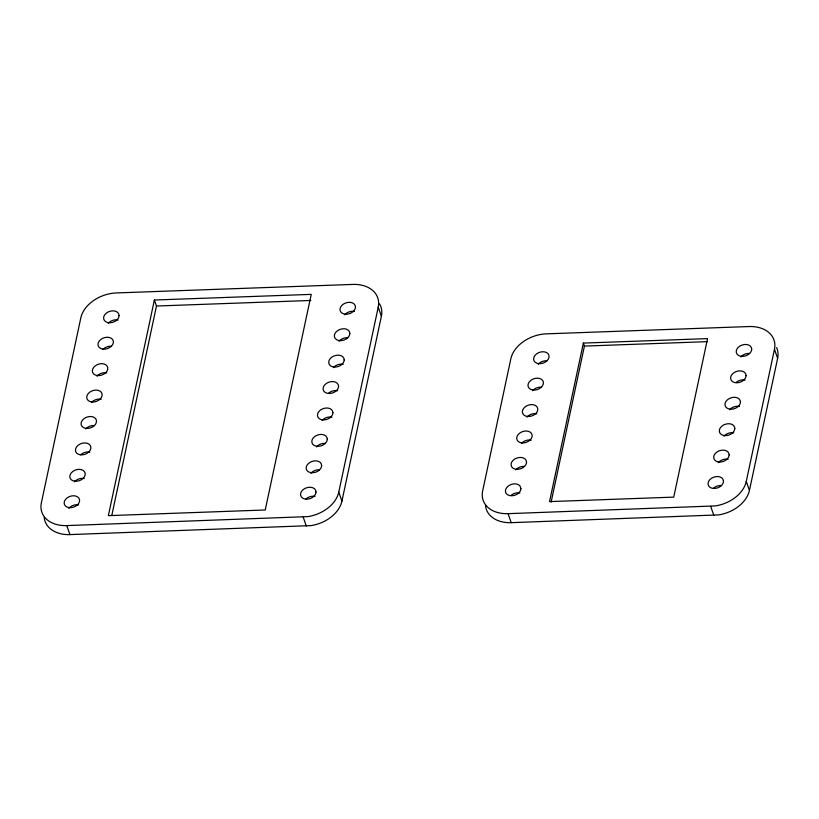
<?xml version="1.0" encoding="UTF-8"?>
<svg xmlns="http://www.w3.org/2000/svg" width="819" height="819" viewBox="0 0 819 819"><rect width="100%" height="100%" fill="white"/><g stroke="black" fill="none" stroke-linecap="round" stroke-linejoin="round"><path stroke-width="1.23" d="M154.371 300.02L108.364 515.642L265.233 509.981L311.24 294.369L154.371 300.02L156.48 306.019L111.804 515.407M341.933 501.105L338.769 492.106L378.224 307.176A31.808 22.727 -19.4 0 0 352.794 284.418L116.4 292.936A31.798 22.717 -19.4 0 0 80.815 317.895L41.37 502.835A31.798 22.717 -19.4 0 0 66.779 525.593L69.953 534.592L311.148 525.603A31.808 22.727 -19.4 0 0 341.933 501.105L381.398 316.165A31.808 22.727 -19.4 0 0 379.555 303.859M583.363 343.089L549.539 501.607L673.73 497.123L707.555 338.616L583.363 343.089L584.418 346.089L551.126 502.108M749.446 490.397L746.273 481.408L774.467 349.303A31.808 22.727 -19.4 0 0 749.037 326.546L546.437 333.845A31.798 22.717 -19.4 0 0 510.841 358.814L482.657 490.909A31.798 22.717 -19.4 0 0 508.067 513.667L511.23 522.665L718.662 514.895A31.808 22.727 -19.4 0 0 749.446 490.397L777.63 358.302A31.808 22.727 -19.4 0 0 776.617 347.584M66.779 525.593L307.985 516.605A31.808 22.727 -19.4 0 0 338.769 492.106M508.067 513.667L715.499 505.907A31.808 22.727 -19.4 0 0 746.273 481.408M156.48 306.019L310.8 300.46M584.418 346.089L707.34 341.656M774.467 349.303L777.63 358.302M710.687 506.367L713.851 515.356M378.224 307.176L381.398 316.165M303.173 517.076L306.337 526.064M108.282 323.331A7.944 5.682 -19.4 0 1 111.046 321.12L112.172 320.598A7.944 5.682 -19.4 0 1 118.069 320.034M69.953 534.592A31.798 22.717 -19.4 0 1 44.195 517.362M97.011 376.167A7.944 5.682 -19.4 0 1 106.798 372.87M80.897 454.606A7.944 5.682 -19.4 0 1 89.885 452.129M91.37 402.579A7.944 5.682 -19.4 0 1 101.157 399.293M85.739 429.002A7.944 5.682 -19.4 0 1 94.4 425.532M74.457 481.838A7.944 5.682 -19.4 0 1 84.244 478.542M103.44 348.925A7.944 5.682 -19.4 0 1 111.312 346.273M68.827 508.261A7.944 5.682 -19.4 0 1 78.604 504.965M322.123 420.485A7.944 5.682 -19.4 0 1 324.887 418.284L326.013 417.751A7.944 5.682 -19.4 0 1 331.91 417.188M306.009 498.914A7.944 5.682 -19.4 0 1 307.975 497.542L309.101 497.01A7.944 5.682 -19.4 0 1 314.998 496.447M316.492 446.898A7.944 5.682 -19.4 0 1 319.256 444.697L320.372 444.174A7.944 5.682 -19.4 0 1 325.153 443.427M339.035 341.226A7.944 5.682 -19.4 0 1 341.799 339.025L342.926 338.493A7.944 5.682 -19.4 0 1 347.706 337.756M328.562 393.243A7.944 5.682 -19.4 0 1 330.528 391.861L331.654 391.339A7.944 5.682 -19.4 0 1 337.551 390.765M310.851 473.321A7.944 5.682 -19.4 0 1 313.616 471.12L314.742 470.597A7.944 5.682 -19.4 0 1 319.512 469.85M333.405 367.639A7.944 5.682 -19.4 0 1 336.169 365.438L337.285 364.916A7.944 5.682 -19.4 0 1 343.181 364.353M344.676 314.803A7.944 5.682 -19.4 0 1 347.44 312.602L348.566 312.08A7.944 5.682 -19.4 0 1 354.463 311.507M736.066 382.534A7.944 5.682 -19.4 0 1 738.042 381.152L739.168 380.63A7.944 5.682 -19.4 0 1 745.055 380.057M713.523 488.216A7.944 5.682 -19.4 0 1 715.489 486.834L716.615 486.302A7.944 5.682 -19.4 0 1 721.396 485.565M511.23 522.665A31.798 22.717 -19.4 0 1 485.472 505.436M510.902 495.515A7.944 5.682 -19.4 0 1 512.868 494.133L513.994 493.611A7.944 5.682 -19.4 0 1 519.891 493.038M538.288 364.24A7.944 5.682 -19.4 0 1 546.959 360.769M532.657 390.663A7.944 5.682 -19.4 0 1 541.318 387.192M723.996 436.189A7.944 5.682 -19.4 0 1 726.76 433.988L727.886 433.466A7.944 5.682 -19.4 0 1 733.783 432.903M718.365 462.612A7.944 5.682 -19.4 0 1 721.129 460.411L722.256 459.889A7.944 5.682 -19.4 0 1 728.142 459.316M515.745 469.922A7.944 5.682 -19.4 0 1 518.509 467.721L519.635 467.188A7.944 5.682 -19.4 0 1 524.406 466.441M729.637 409.776A7.944 5.682 -19.4 0 1 732.401 407.575L733.527 407.043A7.944 5.682 -19.4 0 1 739.424 406.48M740.908 356.941A7.944 5.682 -19.4 0 1 743.672 354.74L744.799 354.207A7.944 5.682 -19.4 0 1 749.58 353.46M521.375 443.499A7.944 5.682 -19.4 0 1 531.162 440.202M527.016 417.076A7.944 5.682 -19.4 0 1 536.803 413.779M119.062 315.591L118.96 316.523A7.944 5.682 -19.4 0 1 113.667 321.99L112.479 322.389A7.944 5.682 -19.4 0 1 103.706 317.076L104.003 316.134A7.944 5.682 -19.4 0 1 107.883 312.131L109.009 311.609A7.944 5.682 -19.4 0 1 119.062 315.591M315.991 492.004L315.888 492.936A7.944 5.682 -19.4 0 1 310.596 498.402L309.408 498.802A7.944 5.682 -19.4 0 1 300.634 493.488L300.931 492.547A7.944 5.682 -19.4 0 1 304.811 488.544L305.937 488.022A7.944 5.682 -19.4 0 1 315.991 492.004M321.632 465.591L321.529 466.513A7.944 5.682 -19.4 0 1 316.226 471.979L315.049 472.379A7.944 5.682 -19.4 0 1 306.275 467.065L306.572 466.134A7.944 5.682 -19.4 0 1 310.452 462.131L311.568 461.599A7.944 5.682 -19.4 0 1 321.632 465.591M327.272 439.168L327.16 440.1A7.944 5.682 -19.4 0 1 321.867 445.567L320.679 445.956A7.944 5.682 -19.4 0 1 311.916 440.642L312.203 439.711A7.944 5.682 -19.4 0 1 316.083 435.708L317.209 435.186A7.944 5.682 -19.4 0 1 327.272 439.168M332.903 412.745L332.801 413.677A7.944 5.682 -19.4 0 1 327.508 419.144L326.32 419.543A7.944 5.682 -19.4 0 1 317.547 414.23L317.844 413.288A7.944 5.682 -19.4 0 1 321.724 409.285L322.85 408.763A7.944 5.682 -19.4 0 1 332.903 412.745M338.544 386.333L338.442 387.254A7.944 5.682 -19.4 0 1 333.138 392.721L331.961 393.12A7.944 5.682 -19.4 0 1 323.188 387.807L323.485 386.875A7.944 5.682 -19.4 0 1 327.365 382.872L328.48 382.34A7.944 5.682 -19.4 0 1 338.544 386.333M344.185 359.91L344.072 360.841A7.944 5.682 -19.4 0 1 338.779 366.308L337.592 366.707A7.944 5.682 -19.4 0 1 328.828 361.394L329.115 360.452A7.944 5.682 -19.4 0 1 332.995 356.449L334.121 355.927A7.944 5.682 -19.4 0 1 344.185 359.91M349.815 333.487L349.713 334.418A7.944 5.682 -19.4 0 1 344.41 339.885L343.233 340.284A7.944 5.682 -19.4 0 1 334.459 334.971L334.756 334.029A7.944 5.682 -19.4 0 1 338.636 330.026L339.762 329.504A7.944 5.682 -19.4 0 1 349.815 333.487M355.456 307.074L355.354 308.005A7.944 5.682 -19.4 0 1 350.051 313.462L348.874 313.861A7.944 5.682 -19.4 0 1 340.1 308.548L340.397 307.616A7.944 5.682 -19.4 0 1 344.277 303.614L345.393 303.081A7.944 5.682 -19.4 0 1 355.456 307.074M520.884 488.605L520.782 489.537A7.944 5.682 -19.4 0 1 515.479 494.993L514.301 495.393A7.944 5.682 -19.4 0 1 505.528 490.079L505.825 489.148A7.944 5.682 -19.4 0 1 509.705 485.145L510.831 484.613A7.944 5.682 -19.4 0 1 520.075 486.077L520.884 488.605M526.525 462.182L526.422 463.114A7.944 5.682 -19.4 0 1 521.119 468.581L519.942 468.98A7.944 5.682 -19.4 0 1 511.169 463.667L511.455 462.725A7.944 5.682 -19.4 0 1 515.335 458.722L516.461 458.2A7.944 5.682 -19.4 0 1 526.525 462.182M723.505 481.296L723.402 482.227A7.944 5.682 -19.4 0 1 718.099 487.694L716.922 488.093A7.944 5.682 -19.4 0 1 708.148 482.78L708.445 481.838A7.944 5.682 -19.4 0 1 712.325 477.835L713.451 477.313A7.944 5.682 -19.4 0 1 722.696 478.777L723.505 481.296M729.145 454.883L729.033 455.814A7.944 5.682 -19.4 0 1 723.74 461.271L722.563 461.67A7.944 5.682 -19.4 0 1 713.789 456.357L714.076 455.425A7.944 5.682 -19.4 0 1 717.956 451.423L719.082 450.89A7.944 5.682 -19.4 0 1 729.145 454.883M734.776 428.46L734.674 429.391A7.944 5.682 -19.4 0 1 729.381 434.858L728.193 435.258A7.944 5.682 -19.4 0 1 719.42 429.944L719.717 429.002A7.944 5.682 -19.4 0 1 723.597 425L724.723 424.477A7.944 5.682 -19.4 0 1 734.776 428.46M740.417 402.037L740.315 402.968A7.944 5.682 -19.4 0 1 735.012 408.435L733.834 408.835A7.944 5.682 -19.4 0 1 725.061 403.521L725.358 402.579A7.944 5.682 -19.4 0 1 729.238 398.577L730.364 398.054A7.944 5.682 -19.4 0 1 740.417 402.037M746.058 375.624L745.945 376.556A7.944 5.682 -19.4 0 1 740.652 382.012L739.475 382.412A7.944 5.682 -19.4 0 1 730.702 377.098L730.988 376.167A7.944 5.682 -19.4 0 1 734.868 372.164L735.994 371.631A7.944 5.682 -19.4 0 1 746.058 375.624M751.688 349.201L751.586 350.133A7.944 5.682 -19.4 0 1 746.293 355.6L745.106 355.999A7.944 5.682 -19.4 0 1 736.332 350.686L736.629 349.744A7.944 5.682 -19.4 0 1 740.509 345.741L741.635 345.219A7.944 5.682 -19.4 0 1 751.688 349.201M91.595 401.945A7.944 5.682 -19.4 0 0 102.068 393.949A7.944 5.682 -19.4 0 0 89.609 392.27A7.944 5.682 -19.4 0 0 91.595 401.945M69.042 507.626A7.944 5.682 -19.4 0 0 79.515 499.631A7.944 5.682 -19.4 0 0 67.056 497.942A7.944 5.682 -19.4 0 0 69.042 507.626M102.866 349.109A7.944 5.682 -19.4 0 0 113.339 341.113A7.944 5.682 -19.4 0 0 100.88 339.424A7.944 5.682 -19.4 0 0 102.866 349.109M74.683 481.203A7.944 5.682 -19.4 0 0 85.156 473.208A7.944 5.682 -19.4 0 0 72.696 471.529A7.944 5.682 -19.4 0 0 74.683 481.203M80.313 454.791A7.944 5.682 -19.4 0 0 90.796 446.785A7.944 5.682 -19.4 0 0 78.337 445.106A7.944 5.682 -19.4 0 0 80.313 454.791M85.954 428.368A7.944 5.682 -19.4 0 0 96.427 420.372A7.944 5.682 -19.4 0 0 83.968 418.683A7.944 5.682 -19.4 0 0 85.954 428.368M97.226 375.532A7.944 5.682 -19.4 0 0 107.709 367.526A7.944 5.682 -19.4 0 0 95.25 365.847A7.944 5.682 -19.4 0 0 97.226 375.532M538.513 363.605A7.944 5.682 -19.4 0 0 548.986 355.61A7.944 5.682 -19.4 0 0 536.527 353.921A7.944 5.682 -19.4 0 0 538.513 363.605M527.241 416.441A7.944 5.682 -19.4 0 0 537.714 408.446A7.944 5.682 -19.4 0 0 525.255 406.767A7.944 5.682 -19.4 0 0 527.241 416.441M532.872 390.018A7.944 5.682 -19.4 0 0 543.345 382.023A7.944 5.682 -19.4 0 0 530.886 380.344A7.944 5.682 -19.4 0 0 532.872 390.018M521.601 442.864A7.944 5.682 -19.4 0 0 532.074 434.869A7.944 5.682 -19.4 0 0 519.615 433.179A7.944 5.682 -19.4 0 0 521.601 442.864"/></g></svg>
